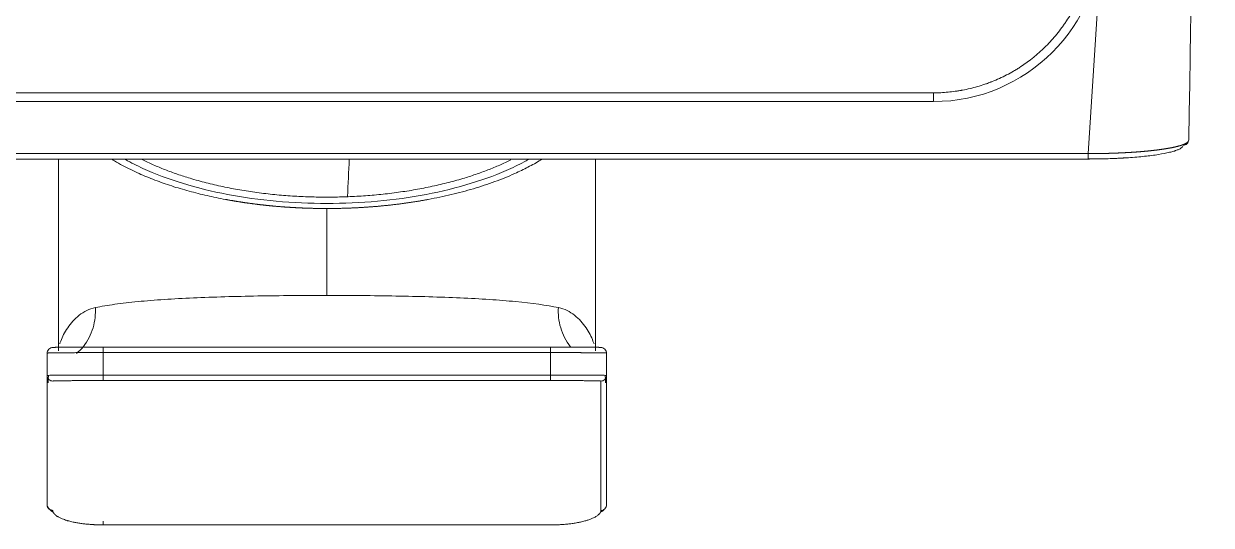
# Model space of a CAD drawing. Header units: millimetres. Extents: x 11618 to 13994, y -5897 to -2537.
# Drawn here: x 12482.2 to 12588.3, y -2935.4 to -2890.6 of the extents above; entities that cross this region are included whole.
import ezdxf

# ---------------------------------------------------------------- set-up
doc = ezdxf.new("R2010")
doc.units = ezdxf.units.MM

msp = doc.modelspace()

# ---------------------------------------------------------------- linework, layer by layer
at = {"linetype": 'Continuous', "lineweight": 13, "extrusion": (-1.22465e-16, -1, 0)}
for p, q in [((12577.33, -2902.19), (12584.83, -2785.37)), ((12563.52, -2896.76), (12418.53, -2896.76)), ((12563.52, -2897.54), (12563.52, -2896.76)), ((12416.3, -2902.19), (12577.33, -2902.19)), ((12509.29, -2914.87), (12509.29, -2907.1)), ((12489.29, -2919.98), (12489.29, -2921.98)), ((12529.29, -2919.98), (12489.29, -2919.98)), ((12529.29, -2919.98), (12529.29, -2921.98)), ((12529.29, -2921.98), (12489.29, -2921.98)), ((12489.29, -2922.48), (12529.29, -2922.48)), ((12533.79, -2922.52), (12533.79, -2934.08))]:
    msp.add_line(p, q, dxfattribs=at)
at = {"linetype": 'Continuous', "lineweight": 18, "extrusion": (-1.22465e-16, -1, 0)}
for p, q in [((12418.26, -2897.54), (12563.52, -2897.54)), ((12415.96, -2902.68), (12577.47, -2902.68)), ((12485.29, -2902.68), (12485.29, -2919.82)), ((12533.29, -2919.82), (12533.29, -2902.68)), ((12577.33, -2902.67), (12577.33, -2902.68)), ((12484.29, -2920.02), (12484.29, -2922.02)), ((12529.29, -2919.48), (12489.29, -2919.48)), ((12534.29, -2922.02), (12534.29, -2920.02)), ((12529.29, -2935.38), (12489.29, -2935.38))]:
    msp.add_line(p, q, dxfattribs=at)
at = {"linetype": 'Continuous', "lineweight": 18}
msp.add_ellipse((12563.52, -2882.54), major_axis=(15, 0), ratio=0.999848, start_param=4.712389, end_param=6.283185, dxfattribs=at)
at = {"linetype": 'Continuous', "lineweight": 13}
msp.add_ellipse((12507.76, -2889.02), major_axis=(0, 37), ratio=0.102519, start_param=4.23498, end_param=4.334209, dxfattribs=at)
at = {"linetype": 'Continuous', "lineweight": 18}
for points, knots in [([(12586.33, -2900.96), (12586.79, -2874.39), (12587.19, -2851.46), (12587.69, -2822.55), (12587.85, -2813.83), (12588.05, -2802.12), (12588.11, -2798.43), (12588.19, -2794.12), (12588.2, -2793.28), (12588.23, -2792.03), (12588.23, -2791.61), (12588.25, -2790.79), (12588.25, -2790.38), (12588.27, -2789.56), (12588.28, -2789.16), (12588.29, -2788.37), (12588.3, -2787.98), (12588.32, -2786.83), (12588.33, -2786.09), (12588.34, -2785.37)], [0, 0, 0, 0, 0.5, 0.5, 0.75, 0.75, 0.875, 0.875, 0.90625, 0.90625, 0.921875, 0.921875, 0.9375, 0.9375, 0.953125, 0.953125, 0.96875, 0.96875, 1, 1, 1, 1]), ([(12577.33, -2902.19), (12577.34, -2902.19), (12577.37, -2902.19), (12577.42, -2902.19), (12577.47, -2902.19), (12577.51, -2902.19), (12577.56, -2902.19), (12577.61, -2902.19), (12577.66, -2902.19), (12577.7, -2902.19), (12577.75, -2902.19), (12577.8, -2902.19), (12577.85, -2902.19), (12577.9, -2902.19), (12577.94, -2902.19), (12577.99, -2902.19), (12578.04, -2902.19), (12578.09, -2902.19), (12578.14, -2902.19), (12578.19, -2902.18), (12578.24, -2902.18), (12578.29, -2902.18), (12578.33, -2902.18), (12578.38, -2902.18), (12578.43, -2902.18), (12578.48, -2902.18), (12578.53, -2902.18), (12578.58, -2902.18), (12578.63, -2902.18), (12578.68, -2902.18), (12578.73, -2902.18), (12578.78, -2902.18), (12578.83, -2902.17), (12578.88, -2902.17), (12578.93, -2902.17), (12578.98, -2902.17), (12579.03, -2902.17), (12579.08, -2902.17), (12579.13, -2902.17), (12579.18, -2902.17), (12579.23, -2902.16), (12579.28, -2902.16), (12579.33, -2902.16), (12579.38, -2902.16), (12579.43, -2902.16), (12579.48, -2902.16), (12579.53, -2902.15), (12579.58, -2902.15), (12579.63, -2902.15), (12579.68, -2902.15), (12579.73, -2902.15), (12579.78, -2902.15), (12579.83, -2902.14), (12579.88, -2902.14), (12579.93, -2902.14), (12579.98, -2902.14), (12580.03, -2902.14), (12580.08, -2902.13), (12580.14, -2902.13), (12580.19, -2902.13), (12580.24, -2902.13), (12580.29, -2902.12), (12580.34, -2902.12), (12580.39, -2902.12), (12580.44, -2902.12), (12580.49, -2902.12), (12580.54, -2902.11), (12580.59, -2902.11), (12580.64, -2902.11), (12580.69, -2902.1), (12580.74, -2902.1), (12580.79, -2902.1), (12580.84, -2902.1), (12580.89, -2902.09), (12580.94, -2902.09), (12580.99, -2902.09), (12581.04, -2902.08), (12581.09, -2902.08), (12581.14, -2902.08), (12581.19, -2902.08), (12581.24, -2902.07), (12581.29, -2902.07), (12581.34, -2902.07), (12581.39, -2902.06), (12581.44, -2902.06), (12581.49, -2902.06), (12581.54, -2902.05), (12581.59, -2902.05), (12581.63, -2902.05), (12581.68, -2902.04), (12581.73, -2902.04), (12581.78, -2902.04), (12581.83, -2902.03), (12581.88, -2902.03), (12581.93, -2902.02), (12581.97, -2902.02), (12582.02, -2902.02), (12582.07, -2902.01), (12582.12, -2902.01), (12582.17, -2902), (12582.21, -2902), (12582.26, -2902), (12582.31, -2901.99), (12582.36, -2901.99), (12582.4, -2901.98), (12582.45, -2901.98), (12582.5, -2901.98), (12582.54, -2901.97), (12582.59, -2901.97), (12582.64, -2901.96), (12582.68, -2901.96), (12582.73, -2901.95), (12582.77, -2901.95), (12582.82, -2901.94), (12582.86, -2901.94), (12582.91, -2901.93), (12582.95, -2901.93), (12583, -2901.92), (12583.04, -2901.92), (12583.09, -2901.91), (12583.13, -2901.91), (12583.18, -2901.9), (12583.22, -2901.9), (12583.26, -2901.89), (12583.31, -2901.89), (12583.35, -2901.88), (12583.39, -2901.88), (12583.44, -2901.87), (12583.48, -2901.87), (12583.52, -2901.86), (12583.56, -2901.86), (12583.6, -2901.85), (12583.65, -2901.85), (12583.7, -2901.84), (12583.76, -2901.83), (12583.83, -2901.82), (12583.89, -2901.81), (12583.96, -2901.8), (12584.03, -2901.79), (12584.09, -2901.78), (12584.16, -2901.77), (12584.22, -2901.76), (12584.29, -2901.75), (12584.35, -2901.74), (12584.41, -2901.73), (12584.47, -2901.72), (12584.53, -2901.71), (12584.59, -2901.7), (12584.65, -2901.69), (12584.7, -2901.68), (12584.76, -2901.67), (12584.82, -2901.66), (12584.87, -2901.65), (12584.92, -2901.64), (12584.97, -2901.63), (12585.03, -2901.61), (12585.08, -2901.6), (12585.13, -2901.59), (12585.17, -2901.58), (12585.22, -2901.57), (12585.27, -2901.56), (12585.31, -2901.55), (12585.36, -2901.54), (12585.4, -2901.52), (12585.44, -2901.51), (12585.49, -2901.5), (12585.53, -2901.49), (12585.57, -2901.48), (12585.6, -2901.47), (12585.64, -2901.46), (12585.68, -2901.44), (12585.71, -2901.43), (12585.75, -2901.42), (12585.78, -2901.41), (12585.81, -2901.4), (12585.84, -2901.38), (12585.87, -2901.37), (12585.9, -2901.36), (12585.93, -2901.35), (12585.96, -2901.34), (12585.98, -2901.32), (12586.01, -2901.31), (12586.03, -2901.3), (12586.05, -2901.29), (12586.08, -2901.27), (12586.1, -2901.26), (12586.12, -2901.25), (12586.14, -2901.24), (12586.15, -2901.22), (12586.17, -2901.21), (12586.19, -2901.2), (12586.2, -2901.18), (12586.22, -2901.17), (12586.23, -2901.16), (12586.24, -2901.15), (12586.26, -2901.13), (12586.27, -2901.12), (12586.28, -2901.11), (12586.28, -2901.1), (12586.29, -2901.09), (12586.29, -2901.09)], [0, 0, 0, 0, 0.00352, 0.00705, 0.010589, 0.014138, 0.017698, 0.021266, 0.024845, 0.028432, 0.03203, 0.035636, 0.039252, 0.042878, 0.046512, 0.050156, 0.053809, 0.057471, 0.061141, 0.064821, 0.068509, 0.072207, 0.075913, 0.079628, 0.083351, 0.087083, 0.090823, 0.094572, 0.098329, 0.102095, 0.105869, 0.109651, 0.113442, 0.117241, 0.121047, 0.124862, 0.128685, 0.132516, 0.136355, 0.140202, 0.144057, 0.147919, 0.15179, 0.155668, 0.159554, 0.163447, 0.167349, 0.171258, 0.175174, 0.179099, 0.183031, 0.18697, 0.190917, 0.194871, 0.198833, 0.202803, 0.20678, 0.210764, 0.214756, 0.218756, 0.222763, 0.226777, 0.230799, 0.234828, 0.238865, 0.242909, 0.24696, 0.251019, 0.255086, 0.25916, 0.263241, 0.26733, 0.271426, 0.275529, 0.279639, 0.283756, 0.28788, 0.292011, 0.296148, 0.300292, 0.304442, 0.308599, 0.312762, 0.316931, 0.321106, 0.325287, 0.329474, 0.333667, 0.337866, 0.34207, 0.346279, 0.350494, 0.354715, 0.35894, 0.363171, 0.367406, 0.371646, 0.375892, 0.380142, 0.384396, 0.388655, 0.392918, 0.397186, 0.401458, 0.405734, 0.410014, 0.414298, 0.418586, 0.422877, 0.427173, 0.431471, 0.435774, 0.440079, 0.444388, 0.4487, 0.453015, 0.457334, 0.461655, 0.465979, 0.470306, 0.474636, 0.478968, 0.483303, 0.48764, 0.49198, 0.496322, 0.500666, 0.505013, 0.509362, 0.513712, 0.518065, 0.52242, 0.526776, 0.531135, 0.538623, 0.54611, 0.553596, 0.561081, 0.568564, 0.576044, 0.583522, 0.590997, 0.598469, 0.605937, 0.613401, 0.62086, 0.628315, 0.635763, 0.643206, 0.650643, 0.658073, 0.665495, 0.67291, 0.680316, 0.687713, 0.695101, 0.702479, 0.709846, 0.717203, 0.724548, 0.731881, 0.739201, 0.746508, 0.753801, 0.761081, 0.768345, 0.775594, 0.782828, 0.790044, 0.797244, 0.804427, 0.811592, 0.818738, 0.825866, 0.832976, 0.840068, 0.847141, 0.854196, 0.861233, 0.868252, 0.875252, 0.882233, 0.889195, 0.896139, 0.903063, 0.909968, 0.916854, 0.92372, 0.930565, 0.937391, 0.944196, 0.950981, 0.957744, 0.964487, 0.971207, 0.977906, 0.984582, 0.991236, 0.997866, 1, 1, 1, 1]), ([(12585.83, -2901.44), (12585.89, -2901.44), (12586.01, -2901.42), (12586.19, -2901.31), (12586.26, -2901.2), (12586.31, -2901.08), (12586.33, -2901.02), (12586.33, -2900.96)], [0, 0, 0, 0, 0.25, 0.5, 0.75, 0.75, 1, 1, 1, 1]), ([(12577.33, -2902.67), (12577.46, -2902.67), (12577.66, -2902.67), (12578.07, -2902.67), (12578.23, -2902.67), (12578.49, -2902.66), (12578.58, -2902.66), (12578.72, -2902.66), (12578.8, -2902.66), (12578.88, -2902.65), (12578.93, -2902.65), (12578.95, -2902.65), (12578.96, -2902.65), (12578.97, -2902.65), (12578.97, -2902.65), (12579.18, -2902.64), (12579.42, -2902.64), (12579.82, -2902.62), (12579.96, -2902.61), (12580.18, -2902.6), (12580.29, -2902.6), (12580.42, -2902.59), (12580.48, -2902.58), (12580.51, -2902.58), (12580.53, -2902.58), (12580.54, -2902.58), (12581.07, -2902.55), (12581.57, -2902.51), (12582.5, -2902.42), (12582.93, -2902.37), (12583.72, -2902.26), (12584.08, -2902.19), (12584.54, -2902.09), (12584.76, -2902.04), (12584.98, -2901.98), (12585.08, -2901.95), (12585.13, -2901.93), (12585.15, -2901.92), (12585.16, -2901.92), (12585.17, -2901.92), (12585.17, -2901.91), (12585.26, -2901.88), (12585.35, -2901.85), (12585.48, -2901.79), (12585.52, -2901.77), (12585.57, -2901.74), (12585.6, -2901.72), (12585.63, -2901.7), (12585.64, -2901.69), (12585.65, -2901.69), (12585.65, -2901.69), (12585.66, -2901.69), (12585.66, -2901.69), (12585.72, -2901.64), (12585.76, -2901.6), (12585.79, -2901.56)], [0, 0, 0, 0, 0.067622, 0.067622, 0.101434, 0.101434, 0.118339, 0.118339, 0.126792, 0.131018, 0.133132, 0.134188, 0.134716, 0.134716, 0.135245, 0.135245, 0.202867, 0.202867, 0.236678, 0.236678, 0.253584, 0.262037, 0.266263, 0.268376, 0.268376, 0.27049, 0.27049, 0.405734, 0.405734, 0.540979, 0.540979, 0.676224, 0.676224, 0.743846, 0.777658, 0.794563, 0.803016, 0.807242, 0.809356, 0.809356, 0.811469, 0.811469, 0.879091, 0.879091, 0.912902, 0.912902, 0.929808, 0.938261, 0.942487, 0.9446, 0.945657, 0.945657, 0.946714, 0.946714, 1, 1, 1, 1]), ([(12484.79, -2919.52), (12484.73, -2919.52), (12484.6, -2919.55), (12484.42, -2919.66), (12484.31, -2919.84), (12484.29, -2919.96), (12484.29, -2920.02)], [0, 0, 0, 0, 0.249368, 0.499579, 0.749789, 1, 1, 1, 1]), ([(12489.29, -2919.98), (12489.07, -2919.98), (12488.86, -2919.98), (12488.46, -2919.98), (12488.25, -2919.98), (12487.87, -2919.98), (12487.68, -2919.98), (12487.32, -2919.98), (12487.14, -2919.98), (12486.81, -2919.98), (12486.65, -2919.98), (12486.35, -2919.99), (12486.2, -2919.99), (12485.93, -2919.99), (12485.81, -2919.99), (12485.57, -2919.99), (12485.46, -2919.99), (12485.26, -2919.99), (12485.17, -2919.99), (12485, -2920), (12484.92, -2920), (12484.78, -2920), (12484.72, -2920), (12484.61, -2920), (12484.56, -2920), (12484.48, -2920.01), (12484.44, -2920.01), (12484.4, -2920.01), (12484.39, -2920.01), (12484.38, -2920.01)], [0, 0, 0, 0, 0.075023, 0.075023, 0.150046, 0.150046, 0.225069, 0.225069, 0.300092, 0.300092, 0.375115, 0.375115, 0.450138, 0.450138, 0.525161, 0.525161, 0.600184, 0.600184, 0.675207, 0.675207, 0.75023, 0.75023, 0.825253, 0.825253, 0.900276, 0.900276, 0.975299, 0.975299, 1, 1, 1, 1]), ([(12489.29, -2919.48), (12489.28, -2919.48), (12489.26, -2919.48), (12489.22, -2919.48), (12489.19, -2919.48), (12489.16, -2919.48), (12489.12, -2919.48), (12489.09, -2919.48), (12489.05, -2919.48), (12489.02, -2919.48), (12488.98, -2919.48), (12488.95, -2919.48), (12488.91, -2919.48), (12488.87, -2919.48), (12488.83, -2919.48), (12488.79, -2919.48), (12488.75, -2919.48), (12488.71, -2919.48), (12488.67, -2919.48), (12488.63, -2919.48), (12488.59, -2919.48), (12488.54, -2919.48), (12488.5, -2919.48), (12488.46, -2919.48), (12488.41, -2919.48), (12488.37, -2919.48), (12488.32, -2919.48), (12488.27, -2919.48), (12488.23, -2919.48), (12488.18, -2919.48), (12488.13, -2919.48), (12488.09, -2919.48), (12488.04, -2919.48), (12487.99, -2919.48), (12487.94, -2919.48), (12487.89, -2919.48), (12487.84, -2919.48), (12487.79, -2919.48), (12487.74, -2919.48), (12487.69, -2919.48), (12487.63, -2919.48), (12487.46, -2919.48), (12487.17, -2919.48), (12486.79, -2919.48), (12486.43, -2919.48), (12486.16, -2919.49), (12485.97, -2919.49), (12485.86, -2919.49), (12485.74, -2919.49), (12485.63, -2919.49), (12485.55, -2919.49), (12485.48, -2919.49), (12485.42, -2919.49), (12485.33, -2919.49), (12485.22, -2919.5), (12485.12, -2919.5), (12485.03, -2919.5), (12484.95, -2919.51), (12484.89, -2919.51), (12484.85, -2919.51), (12484.83, -2919.51), (12484.82, -2919.52), (12484.82, -2919.52)], [0, 0, 0, 0, 0.004778, 0.009653, 0.014626, 0.019696, 0.024863, 0.030128, 0.03549, 0.040949, 0.046506, 0.05216, 0.057912, 0.06376, 0.069706, 0.075749, 0.081889, 0.088127, 0.094461, 0.100893, 0.107423, 0.114049, 0.120773, 0.127594, 0.134512, 0.141528, 0.148641, 0.155851, 0.163159, 0.170563, 0.178066, 0.185665, 0.193362, 0.201156, 0.209047, 0.217036, 0.225122, 0.233306, 0.241586, 0.249964, 0.258439, 0.267012, 0.335403, 0.403724, 0.47198, 0.540208, 0.567717, 0.595193, 0.622639, 0.650058, 0.677451, 0.688975, 0.70834, 0.735553, 0.770624, 0.813555, 0.853761, 0.893965, 0.934162, 0.974347, 0.988598, 1, 1, 1, 1]), ([(12533.74, -2919.51), (12533.73, -2919.51), (12533.73, -2919.51), (12533.72, -2919.51), (12533.72, -2919.51), (12533.71, -2919.51), (12533.7, -2919.51), (12533.69, -2919.51), (12533.68, -2919.51), (12533.66, -2919.51), (12533.65, -2919.51), (12533.64, -2919.51), (12533.63, -2919.51), (12533.61, -2919.51), (12533.59, -2919.5), (12533.58, -2919.5), (12533.56, -2919.5), (12533.54, -2919.5), (12533.52, -2919.5), (12533.5, -2919.5), (12533.48, -2919.5), (12533.46, -2919.5), (12533.43, -2919.5), (12533.41, -2919.5), (12533.38, -2919.5), (12533.36, -2919.5), (12533.33, -2919.5), (12533.3, -2919.5), (12533.27, -2919.5), (12533.24, -2919.49), (12533.2, -2919.49), (12533.17, -2919.49), (12533.13, -2919.49), (12533.09, -2919.49), (12533.06, -2919.49), (12533.02, -2919.49), (12532.97, -2919.49), (12532.93, -2919.49), (12532.89, -2919.49), (12532.84, -2919.49), (12532.79, -2919.49), (12532.74, -2919.49), (12532.69, -2919.49), (12532.64, -2919.49), (12532.59, -2919.49), (12532.53, -2919.49), (12532.47, -2919.49), (12532.41, -2919.49), (12532.35, -2919.49), (12532.29, -2919.49), (12532.22, -2919.48), (12532.15, -2919.48), (12532.07, -2919.48), (12531.99, -2919.48), (12531.9, -2919.48), (12531.77, -2919.48), (12531.54, -2919.48), (12531.19, -2919.48), (12530.9, -2919.48), (12530.73, -2919.48), (12530.72, -2919.48), (12530.72, -2919.48), (12530.7, -2919.48), (12530.69, -2919.48), (12530.68, -2919.48), (12530.67, -2919.48), (12530.65, -2919.48), (12530.64, -2919.48), (12530.62, -2919.48), (12530.6, -2919.48), (12530.58, -2919.48), (12530.56, -2919.48), (12530.54, -2919.48), (12530.51, -2919.48), (12530.49, -2919.48), (12530.46, -2919.48), (12530.44, -2919.48), (12530.41, -2919.48), (12530.38, -2919.48), (12530.35, -2919.48), (12530.31, -2919.48), (12530.28, -2919.48), (12530.25, -2919.48), (12530.21, -2919.48), (12530.17, -2919.48), (12530.13, -2919.48), (12530.1, -2919.48), (12530.05, -2919.48), (12530.01, -2919.48), (12529.97, -2919.48), (12529.92, -2919.48), (12529.88, -2919.48), (12529.83, -2919.48), (12529.78, -2919.48), (12529.73, -2919.48), (12529.68, -2919.48), (12529.63, -2919.48), (12529.57, -2919.48), (12529.52, -2919.48), (12529.46, -2919.48), (12529.41, -2919.48), (12529.35, -2919.48), (12529.31, -2919.48), (12529.29, -2919.48)], [0, 0, 0, 0, 0.004939, 0.01221, 0.019612, 0.027144, 0.034807, 0.0426, 0.050524, 0.058578, 0.066763, 0.075078, 0.083524, 0.0921, 0.100806, 0.109643, 0.11861, 0.127707, 0.136934, 0.146292, 0.15578, 0.165398, 0.175146, 0.185024, 0.195032, 0.20517, 0.215437, 0.225834, 0.23636, 0.247016, 0.257801, 0.268715, 0.279758, 0.290929, 0.30223, 0.313659, 0.325218, 0.336905, 0.348721, 0.360665, 0.372739, 0.384942, 0.397275, 0.409738, 0.42233, 0.435054, 0.447909, 0.460897, 0.474017, 0.48727, 0.500658, 0.516013, 0.531372, 0.546736, 0.562104, 0.583758, 0.625453, 0.687214, 0.769038, 0.770166, 0.771486, 0.772997, 0.774701, 0.776596, 0.778684, 0.780963, 0.783433, 0.786096, 0.788951, 0.791997, 0.795235, 0.798665, 0.802287, 0.8061, 0.810105, 0.814302, 0.818691, 0.823271, 0.828043, 0.833006, 0.838162, 0.843508, 0.849046, 0.854776, 0.860697, 0.866809, 0.873113, 0.879608, 0.886294, 0.893172, 0.900241, 0.907501, 0.914953, 0.922596, 0.93043, 0.938455, 0.946672, 0.95508, 0.96368, 0.972472, 0.981456, 0.990632, 1, 1, 1, 1]), ([(12534.19, -2920.01), (12534.19, -2920.01), (12534.18, -2920.01), (12534.17, -2920.01), (12534.17, -2920.01), (12534.16, -2920.01), (12534.15, -2920.01), (12534.14, -2920.01), (12534.13, -2920.01), (12534.12, -2920.01), (12534.11, -2920.01), (12534.1, -2920.01), (12534.08, -2920.01), (12534.07, -2920.01), (12534.06, -2920.01), (12534.05, -2920), (12534.03, -2920), (12534.02, -2920), (12534.01, -2920), (12533.99, -2920), (12533.98, -2920), (12533.96, -2920), (12533.95, -2920), (12533.93, -2920), (12533.92, -2920), (12533.9, -2920), (12533.88, -2920), (12533.87, -2920), (12533.85, -2920), (12533.83, -2920), (12533.81, -2920), (12533.79, -2920), (12533.77, -2920), (12533.75, -2920), (12533.73, -2920), (12533.71, -2920), (12533.69, -2920), (12533.67, -2920), (12533.65, -2920), (12533.62, -2920), (12533.6, -2920), (12533.58, -2920), (12533.55, -2920), (12533.53, -2919.99), (12533.5, -2919.99), (12533.48, -2919.99), (12533.45, -2919.99), (12533.43, -2919.99), (12533.4, -2919.99), (12533.37, -2919.99), (12533.34, -2919.99), (12533.32, -2919.99), (12533.29, -2919.99), (12533.26, -2919.99), (12533.23, -2919.99), (12533.2, -2919.99), (12533.17, -2919.99), (12533.14, -2919.99), (12533.1, -2919.99), (12533.07, -2919.99), (12533.04, -2919.99), (12533.01, -2919.99), (12532.97, -2919.99), (12532.94, -2919.99), (12532.9, -2919.99), (12532.87, -2919.99), (12532.83, -2919.99), (12532.8, -2919.99), (12532.76, -2919.99), (12532.72, -2919.99), (12532.69, -2919.99), (12532.65, -2919.99), (12532.61, -2919.99), (12532.57, -2919.99), (12532.53, -2919.99), (12532.49, -2919.99), (12532.45, -2919.99), (12532.41, -2919.99), (12532.37, -2919.99), (12532.33, -2919.99), (12532.28, -2919.99), (12532.24, -2919.99), (12532.2, -2919.99), (12532.15, -2919.99), (12532.11, -2919.99), (12532.06, -2919.99), (12532.02, -2919.98), (12531.97, -2919.98), (12531.93, -2919.98), (12531.88, -2919.98), (12531.83, -2919.98), (12531.78, -2919.98), (12531.74, -2919.98), (12531.69, -2919.98), (12531.64, -2919.98), (12531.59, -2919.98), (12531.54, -2919.98), (12531.49, -2919.98), (12531.44, -2919.98), (12531.39, -2919.98), (12531.33, -2919.98), (12531.28, -2919.98), (12531.23, -2919.98), (12531.18, -2919.98), (12531.12, -2919.98), (12531.07, -2919.98), (12531.01, -2919.98), (12530.96, -2919.98), (12530.9, -2919.98), (12530.85, -2919.98), (12530.79, -2919.98), (12530.74, -2919.98), (12530.68, -2919.98), (12530.62, -2919.98), (12530.56, -2919.98), (12530.51, -2919.98), (12530.45, -2919.98), (12530.39, -2919.98), (12530.33, -2919.98), (12530.27, -2919.98), (12530.21, -2919.98), (12530.15, -2919.98), (12530.09, -2919.98), (12530.03, -2919.98), (12529.97, -2919.98), (12529.91, -2919.98), (12529.85, -2919.98), (12529.79, -2919.98), (12529.73, -2919.98), (12529.66, -2919.98), (12529.6, -2919.98), (12529.54, -2919.98), (12529.48, -2919.98), (12529.41, -2919.98), (12529.35, -2919.98), (12529.31, -2919.98), (12529.29, -2919.98)], [0, 0, 0, 0, 0.005625, 0.011356, 0.017112, 0.022896, 0.028705, 0.034541, 0.040404, 0.046293, 0.052209, 0.05815, 0.064119, 0.070114, 0.076135, 0.082183, 0.088257, 0.094358, 0.100485, 0.106638, 0.112818, 0.119025, 0.125258, 0.131517, 0.137803, 0.144116, 0.150454, 0.15682, 0.163211, 0.169629, 0.176074, 0.182545, 0.189043, 0.195567, 0.202117, 0.208694, 0.215297, 0.221927, 0.228583, 0.235266, 0.241975, 0.248711, 0.255473, 0.262262, 0.269077, 0.275918, 0.282786, 0.28968, 0.296601, 0.303548, 0.310522, 0.317522, 0.324549, 0.331602, 0.338682, 0.345788, 0.35292, 0.360079, 0.367265, 0.374477, 0.381715, 0.38898, 0.396271, 0.403589, 0.410933, 0.418304, 0.425701, 0.433124, 0.440574, 0.448051, 0.455554, 0.463083, 0.470639, 0.478221, 0.48583, 0.493465, 0.501127, 0.508815, 0.51653, 0.524271, 0.532038, 0.539832, 0.547652, 0.555499, 0.563373, 0.571273, 0.579199, 0.587152, 0.595131, 0.603136, 0.611169, 0.619227, 0.627312, 0.635424, 0.643562, 0.651726, 0.659917, 0.668134, 0.676378, 0.684648, 0.692945, 0.701268, 0.709618, 0.717994, 0.726396, 0.734825, 0.743281, 0.751763, 0.760271, 0.768806, 0.777367, 0.785955, 0.794569, 0.80321, 0.811877, 0.820571, 0.829291, 0.838037, 0.84681, 0.85561, 0.864436, 0.873288, 0.882167, 0.891072, 0.900004, 0.908962, 0.917947, 0.926958, 0.935996, 0.94506, 0.95415, 0.963267, 0.972411, 0.981581, 0.990777, 1, 1, 1, 1]), ([(12534.29, -2920.02), (12534.29, -2919.96), (12534.27, -2919.84), (12534.15, -2919.66), (12533.97, -2919.55), (12533.85, -2919.52), (12533.79, -2919.52)], [0, 0, 0, 0, 0.250144, 0.50029, 0.750436, 1, 1, 1, 1]), ([(12484.41, -2921.99), (12484.41, -2922.04), (12484.4, -2922.08), (12484.38, -2922.3), (12484.38, -2922.48), (12484.38, -2922.67)], [0, 0, 0, 0, 0.209173, 0.209173, 1, 1, 1, 1]), ([(12534.2, -2922.67), (12534.2, -2922.48), (12534.19, -2922.3), (12534.17, -2922.08), (12534.17, -2922.04), (12534.16, -2921.99)], [0, 0, 0, 0, 0.790865, 0.790865, 1, 1, 1, 1]), ([(12484.79, -2922.52), (12484.79, -2922.52), (12484.79, -2922.52), (12484.79, -2922.52), (12484.79, -2922.52), (12484.79, -2922.52), (12484.79, -2922.52), (12484.79, -2922.52), (12484.79, -2922.52), (12484.8, -2922.52), (12484.8, -2922.52), (12484.8, -2922.52), (12484.8, -2922.52), (12484.81, -2922.52), (12484.81, -2922.52), (12484.81, -2922.52), (12484.82, -2922.52), (12484.82, -2922.52), (12484.82, -2922.51), (12484.83, -2922.51), (12484.83, -2922.51), (12484.84, -2922.51), (12484.84, -2922.51), (12484.85, -2922.51), (12484.85, -2922.51), (12484.86, -2922.51), (12484.86, -2922.51), (12484.87, -2922.51), (12484.89, -2922.51), (12484.92, -2922.51), (12484.97, -2922.51), (12485.03, -2922.5), (12485.12, -2922.5), (12485.23, -2922.5), (12485.37, -2922.49), (12485.54, -2922.49), (12485.74, -2922.49), (12485.94, -2922.49), (12486.09, -2922.49), (12486.25, -2922.49), (12486.47, -2922.48), (12486.72, -2922.48), (12486.97, -2922.48), (12487.17, -2922.48), (12487.37, -2922.48), (12487.56, -2922.48), (12487.76, -2922.48), (12487.96, -2922.48), (12488.18, -2922.48), (12488.4, -2922.48), (12488.6, -2922.48), (12488.77, -2922.48), (12488.92, -2922.48), (12489.05, -2922.48), (12489.15, -2922.48), (12489.23, -2922.48), (12489.27, -2922.48), (12489.29, -2922.48)], [0, 0, 0, 0, 0.004747, 0.009491, 0.014233, 0.018972, 0.023708, 0.028442, 0.033174, 0.037904, 0.042632, 0.047357, 0.05208, 0.056802, 0.061521, 0.066238, 0.070954, 0.075667, 0.080379, 0.085089, 0.089798, 0.094504, 0.099209, 0.103913, 0.108615, 0.113315, 0.118014, 0.122711, 0.134885, 0.153369, 0.178156, 0.209237, 0.246603, 0.284434, 0.326109, 0.371612, 0.428241, 0.470047, 0.497067, 0.521976, 0.563871, 0.622818, 0.656702, 0.689009, 0.719729, 0.748851, 0.778592, 0.809469, 0.841475, 0.874606, 0.90317, 0.928179, 0.949636, 0.967545, 0.981908, 0.992727, 1, 1, 1, 1]), ([(12529.29, -2922.48), (12529.3, -2922.48), (12529.32, -2922.48), (12529.35, -2922.48), (12529.39, -2922.48), (12529.42, -2922.48), (12529.45, -2922.48), (12529.49, -2922.48), (12529.52, -2922.48), (12529.56, -2922.48), (12529.59, -2922.48), (12529.62, -2922.48), (12529.66, -2922.48), (12529.69, -2922.48), (12529.72, -2922.48), (12529.76, -2922.48), (12529.79, -2922.48), (12529.82, -2922.48), (12529.86, -2922.48), (12529.89, -2922.48), (12529.92, -2922.48), (12529.95, -2922.48), (12529.99, -2922.48), (12530.02, -2922.48), (12530.05, -2922.48), (12530.09, -2922.48), (12530.12, -2922.48), (12530.21, -2922.48), (12530.35, -2922.48), (12530.54, -2922.48), (12530.73, -2922.48), (12530.98, -2922.48), (12531.29, -2922.48), (12531.64, -2922.48), (12531.94, -2922.48), (12532.17, -2922.48), (12532.34, -2922.49), (12532.44, -2922.49), (12532.54, -2922.49), (12532.67, -2922.49), (12532.85, -2922.49), (12533.03, -2922.49), (12533.19, -2922.49), (12533.29, -2922.5), (12533.38, -2922.5), (12533.44, -2922.5), (12533.47, -2922.5), (12533.48, -2922.5), (12533.49, -2922.5), (12533.5, -2922.5), (12533.51, -2922.5), (12533.52, -2922.5), (12533.53, -2922.5), (12533.54, -2922.5), (12533.55, -2922.5), (12533.56, -2922.5), (12533.57, -2922.5), (12533.58, -2922.5), (12533.59, -2922.5), (12533.6, -2922.5), (12533.61, -2922.51), (12533.62, -2922.51), (12533.64, -2922.51), (12533.65, -2922.51), (12533.66, -2922.51), (12533.67, -2922.51), (12533.68, -2922.51), (12533.69, -2922.51), (12533.69, -2922.51), (12533.7, -2922.51), (12533.71, -2922.51), (12533.72, -2922.51), (12533.73, -2922.51), (12533.74, -2922.51), (12533.74, -2922.51), (12533.75, -2922.51), (12533.76, -2922.52), (12533.76, -2922.52), (12533.77, -2922.52), (12533.77, -2922.52), (12533.78, -2922.52), (12533.78, -2922.52), (12533.78, -2922.52), (12533.79, -2922.52), (12533.79, -2922.52), (12533.79, -2922.52), (12533.79, -2922.52)], [0, 0, 0, 0, 0.004757, 0.009511, 0.014264, 0.019015, 0.023765, 0.028512, 0.033259, 0.038004, 0.042747, 0.047489, 0.05223, 0.056969, 0.061707, 0.066444, 0.07118, 0.075915, 0.080649, 0.085382, 0.090113, 0.094844, 0.099574, 0.104303, 0.109031, 0.113759, 0.118486, 0.123211, 0.151374, 0.179744, 0.208323, 0.237109, 0.291908, 0.351445, 0.404814, 0.447062, 0.478231, 0.49834, 0.509473, 0.535682, 0.576987, 0.633435, 0.667535, 0.69947, 0.72923, 0.756808, 0.760299, 0.763924, 0.767682, 0.771572, 0.775596, 0.779753, 0.784043, 0.788465, 0.793021, 0.797709, 0.802531, 0.807485, 0.812572, 0.817792, 0.823144, 0.82863, 0.834247, 0.839998, 0.845881, 0.851897, 0.858045, 0.864325, 0.870738, 0.877284, 0.883961, 0.890771, 0.897713, 0.904787, 0.911994, 0.919332, 0.926803, 0.934406, 0.942142, 0.950009, 0.958009, 0.966142, 0.974407, 0.982805, 0.991336, 1, 1, 1, 1]), ([(12484.29, -2933.6), (12484.29, -2933.78), (12484.45, -2934), (12484.77, -2934.21), (12484.83, -2934.24)], [0, 0, 0, 0, 0.841529, 1, 1, 1, 1]), ([(12533.82, -2934.2), (12533.84, -2934.18), (12533.96, -2934.11), (12534.05, -2934.03), (12534.11, -2933.97)], [0, 0, 0, 0, 0.246562, 1, 1, 1, 1]), ([(12489.29, -2935.38), (12489.28, -2935.38), (12489.25, -2935.38), (12489.22, -2935.38), (12489.19, -2935.38), (12489.15, -2935.38), (12489.12, -2935.38), (12489.09, -2935.38), (12489.05, -2935.38), (12489.02, -2935.38), (12488.99, -2935.37), (12488.95, -2935.37), (12488.92, -2935.37), (12488.89, -2935.37), (12488.85, -2935.37), (12488.82, -2935.37), (12488.79, -2935.37), (12488.75, -2935.37), (12488.72, -2935.37), (12488.69, -2935.37), (12488.65, -2935.36), (12488.62, -2935.36), (12488.59, -2935.36), (12488.55, -2935.36), (12488.52, -2935.36), (12488.49, -2935.36), (12488.46, -2935.35), (12488.37, -2935.35), (12488.23, -2935.34), (12488.03, -2935.32), (12487.84, -2935.31), (12487.59, -2935.28), (12487.28, -2935.24), (12486.94, -2935.18), (12486.63, -2935.12), (12486.4, -2935.07), (12486.24, -2935.03), (12486.13, -2935), (12486.03, -2934.97), (12485.91, -2934.93), (12485.72, -2934.86), (12485.54, -2934.79), (12485.39, -2934.72), (12485.28, -2934.66), (12485.19, -2934.61), (12485.13, -2934.57), (12485.1, -2934.55), (12485.09, -2934.54), (12485.08, -2934.53), (12485.07, -2934.53), (12485.06, -2934.52), (12485.05, -2934.51), (12485.04, -2934.5), (12485.03, -2934.49), (12485.02, -2934.48), (12485.01, -2934.48), (12485, -2934.47), (12484.99, -2934.46), (12484.98, -2934.45), (12484.97, -2934.44), (12484.96, -2934.43), (12484.95, -2934.42), (12484.94, -2934.4), (12484.93, -2934.39), (12484.92, -2934.38), (12484.91, -2934.37), (12484.9, -2934.36), (12484.89, -2934.35), (12484.88, -2934.33), (12484.87, -2934.32), (12484.86, -2934.31), (12484.85, -2934.29), (12484.84, -2934.28), (12484.84, -2934.27), (12484.83, -2934.25), (12484.82, -2934.24), (12484.82, -2934.22), (12484.81, -2934.21), (12484.8, -2934.19), (12484.8, -2934.18), (12484.8, -2934.16), (12484.79, -2934.14), (12484.79, -2934.13), (12484.79, -2934.11), (12484.79, -2934.09), (12484.79, -2934.08), (12484.79, -2934.08)], [0, 0, 0, 0, 0.004757, 0.009511, 0.014264, 0.019015, 0.023765, 0.028512, 0.033259, 0.038004, 0.042747, 0.047489, 0.05223, 0.056969, 0.061707, 0.066444, 0.07118, 0.075915, 0.080649, 0.085382, 0.090113, 0.094844, 0.099574, 0.104303, 0.109031, 0.113759, 0.118486, 0.123211, 0.151374, 0.179744, 0.208322, 0.237109, 0.291908, 0.351445, 0.404814, 0.447062, 0.478231, 0.49834, 0.509473, 0.535682, 0.576987, 0.633435, 0.667535, 0.69947, 0.72923, 0.756808, 0.760299, 0.763924, 0.767682, 0.771572, 0.775596, 0.779753, 0.784043, 0.788465, 0.793021, 0.797709, 0.802531, 0.807485, 0.812572, 0.817792, 0.823145, 0.82863, 0.834248, 0.839998, 0.845881, 0.851897, 0.858045, 0.864326, 0.870739, 0.877284, 0.883961, 0.890771, 0.897713, 0.904787, 0.911994, 0.919333, 0.926803, 0.934407, 0.942142, 0.950009, 0.958009, 0.966142, 0.974407, 0.982805, 0.991336, 1, 1, 1, 1]), ([(12489.29, -2935.05), (12489.29, -2935.11), (12489.29, -2935.22), (12489.29, -2935.36), (12489.29, -2935.41), (12489.29, -2935.39), (12489.29, -2935.38)], [0, 0, 0, 0, 0.249992, 0.499995, 0.749997, 1, 1, 1, 1]), ([(12533.79, -2934.08), (12533.79, -2934.08), (12533.79, -2934.09), (12533.79, -2934.09), (12533.79, -2934.1), (12533.79, -2934.11), (12533.78, -2934.12), (12533.78, -2934.13), (12533.78, -2934.14), (12533.78, -2934.15), (12533.78, -2934.16), (12533.77, -2934.17), (12533.77, -2934.18), (12533.77, -2934.19), (12533.77, -2934.2), (12533.76, -2934.21), (12533.76, -2934.22), (12533.76, -2934.23), (12533.75, -2934.24), (12533.75, -2934.25), (12533.74, -2934.26), (12533.74, -2934.26), (12533.73, -2934.27), (12533.73, -2934.28), (12533.72, -2934.29), (12533.72, -2934.3), (12533.71, -2934.31), (12533.7, -2934.33), (12533.68, -2934.35), (12533.65, -2934.38), (12533.61, -2934.43), (12533.54, -2934.49), (12533.45, -2934.56), (12533.34, -2934.63), (12533.21, -2934.71), (12533.03, -2934.79), (12532.83, -2934.87), (12532.64, -2934.94), (12532.49, -2934.98), (12532.33, -2935.03), (12532.1, -2935.09), (12531.85, -2935.14), (12531.6, -2935.19), (12531.4, -2935.22), (12531.21, -2935.25), (12531.01, -2935.28), (12530.82, -2935.3), (12530.61, -2935.32), (12530.39, -2935.34), (12530.18, -2935.35), (12529.98, -2935.36), (12529.8, -2935.37), (12529.65, -2935.37), (12529.52, -2935.38), (12529.42, -2935.38), (12529.35, -2935.38), (12529.3, -2935.38), (12529.29, -2935.38)], [0, 0, 0, 0, 0.004747, 0.009491, 0.014232, 0.018972, 0.023708, 0.028442, 0.033174, 0.037904, 0.042632, 0.047357, 0.05208, 0.056802, 0.061521, 0.066238, 0.070954, 0.075667, 0.080379, 0.085089, 0.089797, 0.094504, 0.099209, 0.103913, 0.108615, 0.113315, 0.118014, 0.122711, 0.134885, 0.153369, 0.178156, 0.209237, 0.246603, 0.284434, 0.326109, 0.371612, 0.428241, 0.470048, 0.497067, 0.521976, 0.563871, 0.622818, 0.656702, 0.689009, 0.719729, 0.748851, 0.778592, 0.809469, 0.841475, 0.874606, 0.90317, 0.928179, 0.949636, 0.967545, 0.981908, 0.992727, 1, 1, 1, 1])]:
    msp.add_open_spline(points, degree=3, knots=knots, dxfattribs=at)
at = {"linetype": 'Continuous', "lineweight": 13}
for points, knots in [([(12563.52, -2896.76), (12563.95, -2896.76), (12564.6, -2896.73), (12565.35, -2896.64), (12565.73, -2896.58), (12565.92, -2896.55), (12566, -2896.54), (12566.05, -2896.53), (12566.07, -2896.52), (12566.56, -2896.43), (12567.22, -2896.28), (12567.99, -2896.04), (12568.37, -2895.9), (12568.56, -2895.83), (12568.64, -2895.8), (12568.69, -2895.78), (12568.72, -2895.77), (12569.19, -2895.58), (12569.84, -2895.28), (12570.58, -2894.88), (12570.93, -2894.67), (12571.09, -2894.57), (12571.19, -2894.51), (12571.24, -2894.47), (12572.11, -2893.9), (12572.87, -2893.29), (12573.91, -2892.25), (12574.4, -2891.71), (12574.92, -2891.03), (12575.16, -2890.68), (12575.27, -2890.53), (12575.34, -2890.43), (12575.37, -2890.38), (12575.67, -2889.92), (12576.03, -2889.31), (12576.39, -2888.55), (12576.56, -2888.17), (12576.64, -2887.98), (12576.68, -2887.89), (12576.7, -2887.84), (12576.71, -2887.81), (12576.89, -2887.36), (12577.11, -2886.7), (12577.32, -2885.93), (12577.4, -2885.54), (12577.44, -2885.34), (12577.46, -2885.25), (12577.47, -2885.2), (12577.48, -2885.17), (12577.64, -2884.29), (12577.72, -2883.43), (12577.72, -2882.56)], [0, 0, 0, 0, 0.0625, 0.09375, 0.109375, 0.117187, 0.121094, 0.121094, 0.125, 0.125, 0.1875, 0.21875, 0.234375, 0.242187, 0.246094, 0.246094, 0.25, 0.25, 0.3125, 0.34375, 0.359375, 0.367187, 0.367187, 0.375, 0.375, 0.5, 0.5, 0.5625, 0.59375, 0.609375, 0.617187, 0.617187, 0.625, 0.625, 0.6875, 0.71875, 0.734375, 0.742188, 0.746094, 0.746094, 0.75, 0.75, 0.8125, 0.84375, 0.859375, 0.867188, 0.871094, 0.871094, 0.875, 0.875, 1, 1, 1, 1]), ([(12577.33, -2902.68), (12577.33, -2902.68), (12577.33, -2902.68), (12577.33, -2902.66), (12577.33, -2902.65), (12577.33, -2902.63), (12577.33, -2902.62), (12577.33, -2902.58), (12577.33, -2902.56), (12577.33, -2902.51), (12577.33, -2902.49), (12577.33, -2902.44), (12577.33, -2902.41), (12577.33, -2902.35), (12577.33, -2902.32), (12577.33, -2902.25), (12577.33, -2902.22), (12577.33, -2902.19)], [0, 0, 0, 0, 0.125584, 0.125584, 0.250501, 0.250501, 0.375417, 0.375417, 0.500334, 0.500334, 0.62525, 0.62525, 0.750167, 0.750167, 0.875083, 0.875083, 1, 1, 1, 1]), ([(12509.29, -2907.1), (12509.26, -2907.1), (12509.21, -2907.1), (12509.13, -2907.1), (12509.06, -2907.1), (12508.98, -2907.1), (12508.9, -2907.1), (12508.82, -2907.1), (12508.75, -2907.1), (12508.67, -2907.09), (12508.59, -2907.09), (12508.52, -2907.09), (12508.44, -2907.09), (12508.36, -2907.09), (12508.28, -2907.09), (12508.21, -2907.09), (12508.13, -2907.09), (12508.05, -2907.08), (12507.97, -2907.08), (12507.9, -2907.08), (12507.82, -2907.08), (12507.74, -2907.08), (12507.66, -2907.07), (12507.59, -2907.07), (12507.51, -2907.07), (12507.43, -2907.07), (12507.36, -2907.06), (12507.28, -2907.06), (12507.2, -2907.06), (12507.12, -2907.05), (12507.05, -2907.05), (12506.97, -2907.05), (12506.89, -2907.04), (12506.81, -2907.04), (12506.74, -2907.04), (12506.66, -2907.03), (12506.58, -2907.03), (12506.51, -2907.02), (12506.43, -2907.02), (12506.35, -2907.02), (12506.27, -2907.01), (12506.2, -2907.01), (12506.12, -2907), (12506.04, -2907), (12505.97, -2906.99), (12505.89, -2906.99), (12505.81, -2906.98), (12505.73, -2906.98), (12505.66, -2906.97), (12505.58, -2906.97), (12505.5, -2906.96), (12505.43, -2906.96), (12505.35, -2906.95), (12505.27, -2906.94), (12505.2, -2906.94), (12505.12, -2906.93), (12505.04, -2906.93), (12504.96, -2906.92), (12504.89, -2906.91), (12504.81, -2906.91), (12504.73, -2906.9), (12504.66, -2906.89), (12504.58, -2906.89), (12504.5, -2906.88), (12504.43, -2906.87), (12504.35, -2906.86), (12504.27, -2906.86), (12504.2, -2906.85), (12504.12, -2906.84), (12504.05, -2906.83), (12503.97, -2906.83), (12503.89, -2906.82), (12503.82, -2906.81), (12503.74, -2906.8), (12503.66, -2906.79), (12503.59, -2906.78), (12503.51, -2906.78), (12503.44, -2906.77), (12503.36, -2906.76), (12503.28, -2906.75), (12503.21, -2906.74), (12503.13, -2906.73), (12503.06, -2906.72), (12502.98, -2906.71), (12502.9, -2906.7), (12502.83, -2906.69), (12502.75, -2906.68), (12502.68, -2906.67), (12502.6, -2906.66), (12502.53, -2906.65), (12502.45, -2906.64), (12502.38, -2906.63), (12502.3, -2906.62), (12502.23, -2906.61), (12502.15, -2906.6), (12502.07, -2906.59), (12502, -2906.58), (12501.92, -2906.57), (12501.85, -2906.56), (12501.78, -2906.55), (12501.7, -2906.54), (12501.63, -2906.52), (12501.55, -2906.51), (12501.48, -2906.5), (12501.4, -2906.49), (12501.33, -2906.48), (12501.25, -2906.47), (12501.18, -2906.45), (12501.1, -2906.44), (12501.03, -2906.43), (12500.96, -2906.42), (12500.88, -2906.4), (12500.81, -2906.39), (12500.73, -2906.38), (12500.66, -2906.37), (12500.59, -2906.35), (12500.51, -2906.34), (12500.44, -2906.33), (12500.37, -2906.31), (12500.29, -2906.3), (12499.69, -2906.19), (12498.56, -2905.95), (12496.95, -2905.55), (12495.39, -2905.09), (12493.89, -2904.56), (12492.69, -2904.06), (12491.74, -2903.62), (12491.01, -2903.25), (12490.45, -2902.93), (12490.13, -2902.74), (12490.05, -2902.69)], [0, 0, 0, 0, 0.003373, 0.006746, 0.01012, 0.013495, 0.016871, 0.020247, 0.023625, 0.027003, 0.030382, 0.033761, 0.037142, 0.040523, 0.043905, 0.047288, 0.050672, 0.054057, 0.057442, 0.060828, 0.064216, 0.067604, 0.070993, 0.074383, 0.077774, 0.081165, 0.084558, 0.087952, 0.091346, 0.094742, 0.098138, 0.101535, 0.104934, 0.108333, 0.111733, 0.115134, 0.118537, 0.12194, 0.125344, 0.128749, 0.132156, 0.135563, 0.138971, 0.142381, 0.145791, 0.149203, 0.152615, 0.156029, 0.159443, 0.162859, 0.166276, 0.169694, 0.173113, 0.176533, 0.179955, 0.183377, 0.186801, 0.190225, 0.193651, 0.197078, 0.200506, 0.203936, 0.207366, 0.210798, 0.214231, 0.217665, 0.2211, 0.224537, 0.227975, 0.231414, 0.234854, 0.238295, 0.241738, 0.245182, 0.248627, 0.252074, 0.255521, 0.258971, 0.262421, 0.265873, 0.269325, 0.27278, 0.276235, 0.279692, 0.28315, 0.28661, 0.290071, 0.293533, 0.296997, 0.300462, 0.303928, 0.307396, 0.310865, 0.314336, 0.317807, 0.321281, 0.324756, 0.328232, 0.331709, 0.335188, 0.338669, 0.342151, 0.345634, 0.349119, 0.352605, 0.356093, 0.359582, 0.363073, 0.366565, 0.370059, 0.373554, 0.377051, 0.380549, 0.384049, 0.387551, 0.391054, 0.394558, 0.398064, 0.401572, 0.405081, 0.408591, 0.488495, 0.570299, 0.654073, 0.739881, 0.827782, 0.876829, 0.927353, 0.979363, 1, 1, 1, 1]), ([(12527.29, -2902.73), (12526.8, -2903), (12525.25, -2903.79), (12522.27, -2904.9), (12518.22, -2905.9), (12513.84, -2906.51), (12509.29, -2906.71), (12504.74, -2906.51), (12500.35, -2905.9), (12496.31, -2904.9), (12493.33, -2903.79), (12491.78, -2903), (12491.28, -2902.73)], [0, 0, 0, 0, 0.056123, 0.167092, 0.278061, 0.389031, 0.5, 0.610969, 0.721939, 0.832908, 0.943877, 1, 1, 1, 1]), ([(12528.52, -2902.69), (12528.48, -2902.72), (12528.08, -2902.96), (12527.3, -2903.4), (12526.21, -2903.92), (12525.21, -2904.35), (12524.3, -2904.7), (12523.36, -2905.02), (12522.39, -2905.33), (12521.41, -2905.6), (12520.41, -2905.86), (12519.39, -2906.08), (12518.66, -2906.23), (12518.22, -2906.31), (12518.09, -2906.33), (12517.96, -2906.36), (12517.82, -2906.38), (12517.69, -2906.4), (12517.56, -2906.43), (12517.42, -2906.45), (12517.29, -2906.47), (12517.16, -2906.49), (12517.02, -2906.51), (12516.89, -2906.53), (12516.75, -2906.55), (12516.62, -2906.57), (12516.48, -2906.59), (12516.35, -2906.61), (12516.21, -2906.63), (12516.07, -2906.65), (12515.94, -2906.67), (12515.8, -2906.69), (12515.67, -2906.7), (12515.53, -2906.72), (12515.39, -2906.74), (12515.26, -2906.75), (12515.12, -2906.77), (12514.98, -2906.79), (12514.84, -2906.8), (12514.71, -2906.82), (12514.57, -2906.83), (12514.43, -2906.84), (12514.29, -2906.86), (12514.15, -2906.87), (12514.02, -2906.88), (12513.88, -2906.9), (12513.74, -2906.91), (12513.6, -2906.92), (12513.46, -2906.93), (12513.32, -2906.94), (12513.19, -2906.95), (12513.05, -2906.96), (12512.91, -2906.97), (12512.77, -2906.98), (12512.63, -2906.99), (12512.49, -2907), (12512.35, -2907.01), (12512.21, -2907.02), (12512.07, -2907.02), (12511.93, -2907.03), (12511.79, -2907.04), (12511.66, -2907.04), (12511.52, -2907.05), (12511.38, -2907.06), (12511.24, -2907.06), (12511.1, -2907.07), (12510.96, -2907.07), (12510.82, -2907.08), (12510.68, -2907.08), (12510.54, -2907.08), (12510.4, -2907.09), (12510.26, -2907.09), (12510.12, -2907.09), (12509.98, -2907.09), (12509.84, -2907.1), (12509.7, -2907.1), (12509.57, -2907.1), (12509.43, -2907.1), (12509.33, -2907.1), (12509.29, -2907.1)], [0, 0, 0, 0, 0.009536, 0.092544, 0.17176, 0.226978, 0.281371, 0.334951, 0.387735, 0.439737, 0.490974, 0.541461, 0.591217, 0.597548, 0.603875, 0.610196, 0.616512, 0.622824, 0.62913, 0.635431, 0.641728, 0.64802, 0.654307, 0.660589, 0.666867, 0.673139, 0.679408, 0.685671, 0.69193, 0.698185, 0.704435, 0.710681, 0.716922, 0.723159, 0.729392, 0.73562, 0.741845, 0.748065, 0.75428, 0.760492, 0.7667, 0.772904, 0.779103, 0.785299, 0.791491, 0.797679, 0.803863, 0.810044, 0.816221, 0.822394, 0.828563, 0.834729, 0.840891, 0.84705, 0.853205, 0.859357, 0.865505, 0.87165, 0.877792, 0.883931, 0.890066, 0.896198, 0.902327, 0.908453, 0.914576, 0.920696, 0.926813, 0.932927, 0.939038, 0.945146, 0.951252, 0.957354, 0.963454, 0.969552, 0.975646, 0.981739, 0.987828, 0.993915, 1, 1, 1, 1]), ([(12509.29, -2914.87), (12507.21, -2914.87), (12505.12, -2914.88), (12502.1, -2914.93), (12501.12, -2914.96), (12499.19, -2915.01), (12498.25, -2915.05), (12496.45, -2915.13), (12495.58, -2915.17), (12493.93, -2915.28), (12492.36, -2915.41), (12490.28, -2915.65), (12489.12, -2915.84), (12488.6, -2915.95)], [0, 0, 0, 0, 0.25, 0.25, 0.375, 0.375, 0.5, 0.5, 0.625, 0.625, 0.75, 0.875, 1, 1, 1, 1]), ([(12529.98, -2915.95), (12528.92, -2915.73), (12526.99, -2915.47), (12523.85, -2915.22), (12520.36, -2915.03), (12516.51, -2914.93), (12512.4, -2914.87), (12510.33, -2914.87), (12509.29, -2914.87), (12509.29, -2914.87)], [0, 0, 0, 0, 0.249991, 0.374987, 0.499982, 0.749973, 0.874969, 0.999965, 1, 1, 1, 1]), ([(12488.6, -2915.95), (12488.32, -2916.01), (12487.8, -2916.19), (12486.91, -2916.77), (12486.22, -2917.55), (12485.74, -2918.37), (12485.53, -2918.85), (12485.43, -2919.12), (12485.41, -2919.2)], [0, 0, 0, 0, 0.153953, 0.307905, 0.615811, 0.769764, 0.923716, 1, 1, 1, 1]), ([(12486.9, -2920.06), (12487.13, -2919.88), (12487.55, -2919.44), (12488.06, -2918.65), (12488.53, -2917.46), (12488.62, -2916.52), (12488.6, -2915.95)], [0, 0, 0, 0, 0.19565, 0.396912, 0.598174, 1, 1, 1, 1]), ([(12529.98, -2915.95), (12529.95, -2916.52), (12530.04, -2917.46), (12530.51, -2918.65), (12530.87, -2919.22), (12531.09, -2919.48), (12531.12, -2919.51)], [0, 0, 0, 0, 0.485828, 0.728981, 0.972135, 1, 1, 1, 1]), ([(12533.17, -2919.2), (12533.14, -2919.12), (12533.05, -2918.85), (12532.83, -2918.37), (12532.35, -2917.55), (12531.67, -2916.77), (12530.78, -2916.19), (12530.26, -2916.01), (12529.98, -2915.95)], [0, 0, 0, 0, 0.07671, 0.230592, 0.384473, 0.692237, 0.846118, 1, 1, 1, 1]), ([(12484.38, -2920.01), (12484.37, -2920.01), (12484.35, -2920.01), (12484.3, -2920.02), (12484.29, -2920.02), (12484.29, -2920.02)], [0, 0, 0, 0, 0.251147, 0.251147, 1, 1, 1, 1]), ([(12489.29, -2919.48), (12489.29, -2919.48), (12489.29, -2919.48), (12489.29, -2919.5), (12489.29, -2919.51), (12489.29, -2919.53), (12489.29, -2919.55), (12489.29, -2919.58), (12489.29, -2919.6), (12489.29, -2919.65), (12489.29, -2919.68), (12489.29, -2919.73), (12489.29, -2919.76), (12489.29, -2919.82), (12489.29, -2919.85), (12489.29, -2919.92), (12489.29, -2919.95), (12489.29, -2919.98)], [0, 0, 0, 0, 0.125, 0.125, 0.25, 0.25, 0.375, 0.375, 0.5, 0.5, 0.625, 0.625, 0.75, 0.75, 0.875, 0.875, 1, 1, 1, 1]), ([(12529.29, -2919.48), (12529.29, -2919.48), (12529.29, -2919.5), (12529.29, -2919.62), (12529.29, -2919.79), (12529.29, -2919.92), (12529.29, -2919.98)], [0, 0, 0, 0, 0.249564, 0.49971, 0.749856, 1, 1, 1, 1]), ([(12534.29, -2920.02), (12534.29, -2920.02), (12534.29, -2920.02), (12534.29, -2920.02), (12534.29, -2920.02), (12534.29, -2920.02), (12534.28, -2920.02), (12534.28, -2920.02), (12534.28, -2920.02), (12534.28, -2920.02), (12534.28, -2920.02), (12534.27, -2920.02), (12534.27, -2920.02), (12534.27, -2920.02), (12534.27, -2920.02), (12534.26, -2920.02), (12534.26, -2920.02), (12534.25, -2920.02), (12534.25, -2920.02), (12534.25, -2920.01), (12534.24, -2920.01), (12534.24, -2920.01), (12534.23, -2920.01), (12534.22, -2920.01), (12534.22, -2920.01), (12534.21, -2920.01), (12534.2, -2920.01), (12534.2, -2920.01), (12534.19, -2920.01), (12534.19, -2920.01), (12534.19, -2920.01)], [0, 0, 0, 0, 0.03463, 0.069444, 0.104442, 0.139623, 0.174987, 0.210535, 0.246267, 0.282183, 0.318282, 0.354564, 0.39103, 0.42768, 0.464513, 0.50153, 0.538731, 0.576115, 0.613683, 0.651434, 0.689369, 0.727487, 0.765789, 0.804275, 0.842944, 0.881797, 0.920834, 0.960054, 0.999457, 1, 1, 1, 1]), ([(12484.29, -2922.02), (12484.29, -2922.08), (12484.31, -2922.21), (12484.42, -2922.39), (12484.6, -2922.5), (12484.73, -2922.52), (12484.79, -2922.52)], [0, 0, 0, 0, 0.25031, 0.500619, 0.750929, 1, 1, 1, 1]), ([(12489.29, -2921.98), (12489.29, -2922.01), (12489.29, -2922.05), (12489.29, -2922.11), (12489.29, -2922.14), (12489.29, -2922.2), (12489.29, -2922.23), (12489.29, -2922.29), (12489.29, -2922.31), (12489.29, -2922.36), (12489.29, -2922.38), (12489.29, -2922.41), (12489.29, -2922.43), (12489.29, -2922.46), (12489.29, -2922.46), (12489.29, -2922.48), (12489.29, -2922.48), (12489.29, -2922.48)], [0, 0, 0, 0, 0.125, 0.125, 0.25, 0.25, 0.375, 0.375, 0.5, 0.5, 0.625, 0.625, 0.75, 0.75, 0.875, 0.875, 1, 1, 1, 1]), ([(12529.29, -2921.98), (12529.29, -2922.04), (12529.29, -2922.17), (12529.29, -2922.35), (12529.29, -2922.46), (12529.29, -2922.48), (12529.29, -2922.48)], [0, 0, 0, 0, 0.250301, 0.500614, 0.750926, 1, 1, 1, 1]), ([(12533.79, -2922.52), (12533.85, -2922.52), (12533.97, -2922.5), (12534.15, -2922.39), (12534.27, -2922.21), (12534.29, -2922.08), (12534.29, -2922.02)], [0, 0, 0, 0, 0.249074, 0.499386, 0.749699, 1, 1, 1, 1]), ([(12484.29, -2933.6), (12484.29, -2933.63), (12484.29, -2933.66), (12484.3, -2933.72), (12484.31, -2933.75), (12484.34, -2933.81), (12484.35, -2933.84), (12484.39, -2933.89), (12484.41, -2933.91), (12484.46, -2933.96), (12484.48, -2933.98), (12484.54, -2934.01), (12484.57, -2934.03), (12484.63, -2934.05), (12484.66, -2934.06), (12484.72, -2934.07), (12484.75, -2934.08), (12484.79, -2934.08)], [0, 0, 0, 0, 0.125, 0.125, 0.25, 0.25, 0.375, 0.375, 0.5, 0.5, 0.625, 0.625, 0.75, 0.75, 0.875, 0.875, 1, 1, 1, 1])]:
    msp.add_open_spline(points, degree=3, knots=knots, dxfattribs=at)
at = {"linetype": 'Continuous', "lineweight": 18}
for points, weights in [([(12509.29, -2906.08), (12503.1, -2906.08), (12497.21, -2904.95), (12492.78, -2902.72)], [1, 0.899738422463, 0.85296482932, 0.859679220569]), ([(12525.73, -2902.75), (12521.29, -2904.96), (12515.44, -2906.08), (12509.29, -2906.08)], [0.85957209704, 0.853487056499, 0.900296357486, 1]), ([(12484.29, -2922.02), (12484.29, -2922.47), (12484.29, -2926.35), (12484.29, -2933.6)], [1, 0.993999126829, 0.993999126829, 1]), ([(12534.29, -2933.6), (12534.29, -2926.35), (12534.29, -2922.47), (12534.29, -2922.02)], [1, 0.993999126829, 0.993999126829, 1])]:
    msp.add_rational_spline(points, weights, degree=3, dxfattribs=at)
for points in [[(12484.29, -2921.34), (12484.29, -2921.38), (12484.29, -2921.4), (12484.29, -2921.42)], [(12534.29, -2933.6), (12534.29, -2933.65), (12534.27, -2933.77), (12534.15, -2933.95), (12533.97, -2934.06), (12533.85, -2934.08), (12533.79, -2934.08)]]:
    msp.add_open_spline(points, degree=3, dxfattribs=at)
at = {"linetype": 'Continuous', "lineweight": 13}
for points in [[(12489.29, -2921.98), (12488.63, -2921.98), (12487.33, -2921.98), (12485.66, -2921.98), (12484.56, -2922), (12484.29, -2922.01), (12484.29, -2922.02)], [(12534.29, -2922.02), (12534.29, -2922.01), (12534.02, -2922), (12532.92, -2921.98), (12531.25, -2921.98), (12529.95, -2921.98), (12529.29, -2921.98)]]:
    msp.add_open_spline(points, degree=3, dxfattribs=at)

doc.saveas('drawing.dxf')
